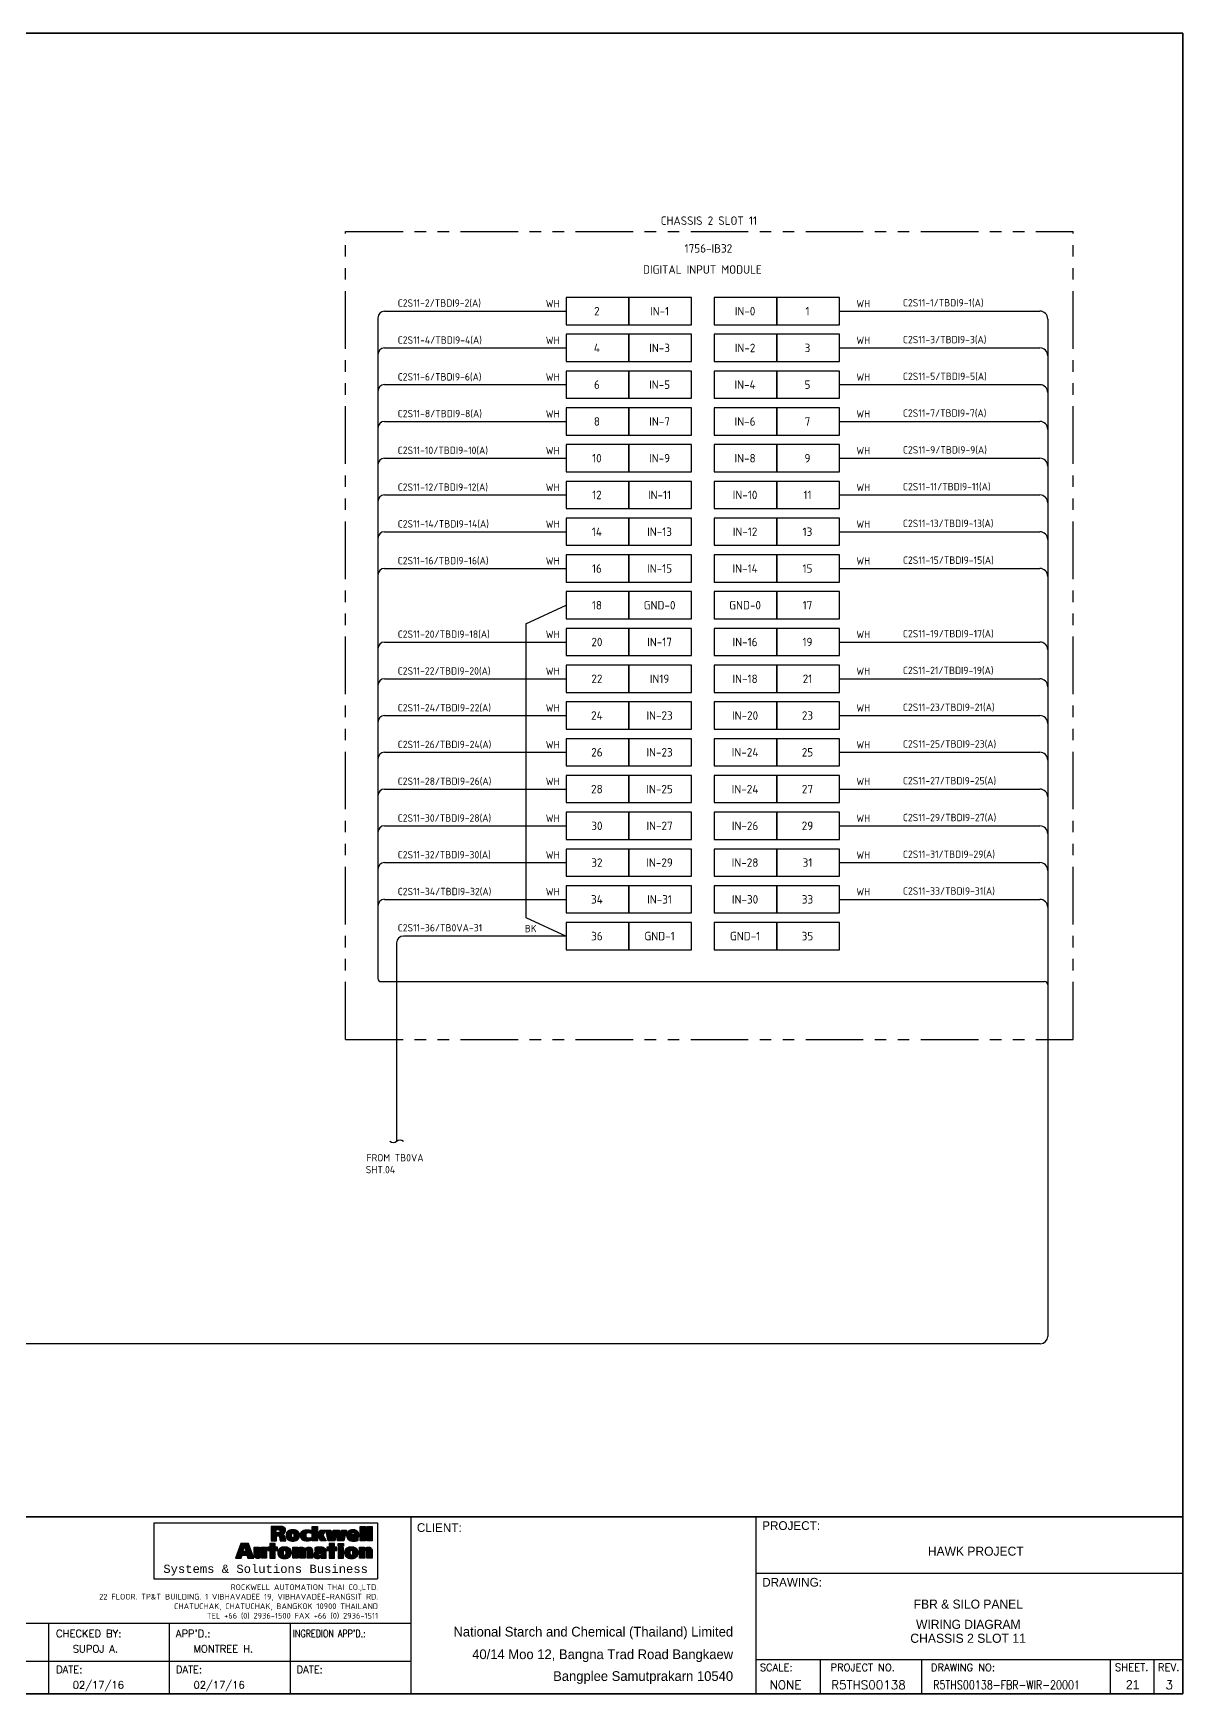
# Model space of a CAD drawing. Header units: inches. Extents: x 579627 to 667544, y 458630 to 507164.
# Drawn here: x 661236 to 663110, y 493540 to 496244 of the extents above; entities that cross this region are included whole.
import ezdxf
from ezdxf.enums import TextEntityAlignment as Align

# ---------------------------------------------------------------- set-up
doc = ezdxf.new("R2010")
doc.units = ezdxf.units.IN
doc.header["$MEASUREMENT"] = 0
doc.linetypes.add('PHANTOM2', pattern=[1.25, 0.625, -0.125, 0.125, -0.125, 0.125, -0.125])
for name, color, linetype in [('ASHADE', 7, 'Continuous'), ('GT_1', 9, 'Continuous'), ('HELPPOINT', 7, 'Continuous'), ('IE-CABLE', 1, 'Continuous'), ('IE-EQUIP', 253, 'Continuous'), ('IE-WIRE', 7, 'Continuous'), ('MEMBER', 7, 'Continuous'), ('RA_LOGO', 2, 'Continuous'), ('TITLE_BOX', 7, 'Continuous')]:
    doc.layers.add(name, color=color, linetype=linetype)
doc.styles.add('BOLD', font='monos.ttf')
doc.styles.add('HTX11', font='O8111901')
doc.styles.add('ISO3098B', font='ISO3098B.shx')
doc.styles.add('ROMANS', font='romans.shx', dxfattribs={"width": 0.85, "height": 25})
doc.styles.add('T1', font='browa.ttf', dxfattribs={"height": 1000})

# ---------------------------------------------------------------- blocks, each defined once
blk = doc.blocks.new('RA_LOGO1')
at = {"layer": 'RA_LOGO', "linetype": 'Continuous'}
h = blk.add_hatch(color=1, dxfattribs=at)
h.paths.add_polyline_path([(0.987, 0.539), (1.017, 0.539), (1.033, 0.538), (1.046, 0.533), (1.055, 0.521), (1.061, 0.505), (1.065, 0.484), (1.068, 0.461), (1.071, 0.439), (1.074, 0.42), (1.213, 0.42), (1.207, 0.439), (1.203, 0.46), (1.199, 0.482), (1.195, 0.504), (1.189, 0.526), (1.18, 0.545), (1.166, 0.562), (1.147, 0.575), (1.12, 0.583), (1.142, 0.59), (1.16, 0.598), (1.175, 0.609), (1.188, 0.621), (1.197, 0.637), (1.203, 0.655), (1.205, 0.677), (1.204, 0.694), (1.2, 0.709), (1.194, 0.723), (1.185, 0.734), (1.175, 0.744), (1.162, 0.752), (1.147, 0.759), (1.131, 0.763), (1.112, 0.767), (1.092, 0.769), (1.07, 0.77), (0.853, 0.77), (0.853, 0.42), (0.987, 0.42)])
h.paths.add_polyline_path([(0.981, 0.617), (0.981, 0.692), (1.018, 0.692), (1.044, 0.689), (1.063, 0.679), (1.071, 0.656), (1.066, 0.635), (1.054, 0.623), (1.036, 0.618), (1.016, 0.617)], flags=16)
h = blk.add_hatch(color=1, dxfattribs=at)
h.paths.add_polyline_path([(1.3, 0.676), (1.285, 0.67), (1.271, 0.663), (1.258, 0.654), (1.247, 0.644), (1.238, 0.633), (1.23, 0.62), (1.225, 0.606), (1.22, 0.591), (1.218, 0.574), (1.217, 0.556), (1.218, 0.538), (1.22, 0.522), (1.224, 0.506), (1.229, 0.492), (1.235, 0.479), (1.243, 0.467), (1.253, 0.456), (1.264, 0.447), (1.276, 0.438), (1.29, 0.431), (1.305, 0.425), (1.321, 0.421), (1.339, 0.417), (1.358, 0.415), (1.378, 0.415), (1.399, 0.415), (1.418, 0.417), (1.435, 0.421), (1.452, 0.425), (1.467, 0.431), (1.481, 0.438), (1.493, 0.447), (1.504, 0.456), (1.514, 0.467), (1.522, 0.479), (1.528, 0.492), (1.534, 0.506), (1.537, 0.522), (1.54, 0.538), (1.54, 0.556), (1.539, 0.574), (1.537, 0.591), (1.533, 0.606), (1.527, 0.62), (1.519, 0.633), (1.51, 0.644), (1.499, 0.654), (1.486, 0.663), (1.472, 0.67), (1.456, 0.676), (1.439, 0.681), (1.42, 0.684), (1.4, 0.686), (1.378, 0.687), (1.357, 0.686), (1.336, 0.684), (1.317, 0.681)])
h.paths.add_polyline_path([(1.36, 0.605), (1.378, 0.612), (1.396, 0.605), (1.404, 0.584), (1.406, 0.556), (1.405, 0.529), (1.401, 0.508), (1.393, 0.494), (1.378, 0.49), (1.364, 0.494), (1.356, 0.508), (1.352, 0.529), (1.351, 0.556), (1.353, 0.584)], flags=16)
for color, points in [(1, [(1.697, 0.575), (1.705, 0.591), (1.718, 0.603), (1.735, 0.61), (1.756, 0.612), (1.778, 0.61), (1.796, 0.606), (1.813, 0.599), (1.813, 0.676), (1.793, 0.681), (1.771, 0.684), (1.748, 0.686), (1.721, 0.687), (1.699, 0.686), (1.679, 0.684), (1.66, 0.681), (1.643, 0.676), (1.627, 0.67), (1.613, 0.663), (1.601, 0.654), (1.59, 0.644), (1.581, 0.633), (1.573, 0.62), (1.567, 0.606), (1.563, 0.591), (1.561, 0.574), (1.56, 0.556), (1.56, 0.538), (1.563, 0.522), (1.566, 0.506), (1.572, 0.492), (1.578, 0.479), (1.586, 0.467), (1.596, 0.456), (1.607, 0.447), (1.619, 0.438), (1.632, 0.431), (1.648, 0.425), (1.664, 0.421), (1.682, 0.417), (1.701, 0.415), (1.721, 0.415), (1.748, 0.415), (1.772, 0.418), (1.794, 0.422), (1.815, 0.428), (1.815, 0.505), (1.797, 0.496), (1.778, 0.491), (1.756, 0.49), (1.735, 0.492), (1.718, 0.5), (1.705, 0.514), (1.697, 0.531), (1.694, 0.554)]), (1, [(2.233, 0.42), (2.391, 0.42), (2.423, 0.598), (2.424, 0.598), (2.455, 0.42), (2.612, 0.42), (2.671, 0.681), (2.556, 0.681), (2.533, 0.511), (2.532, 0.511), (2.503, 0.681), (2.351, 0.681), (2.324, 0.511), (2.323, 0.511), (2.298, 0.681), (2.174, 0.681)]), (1, [(3.007, 0.42), (3.13, 0.42), (3.13, 0.769), (3.007, 0.769)]), (1, [(3.292, 0.769), (3.169, 0.769), (3.169, 0.42), (3.292, 0.42)]), (252, [(0.745, 0.265), (0.617, 0.265), (0.617, 0.112), (0.617, 0.096), (0.611, 0.082), (0.594, 0.076), (0.579, 0.082), (0.573, 0.096), (0.572, 0.112), (0.572, 0.265), (0.444, 0.265), (0.444, 0.081), (0.445, 0.062), (0.449, 0.046), (0.455, 0.031), (0.465, 0.018), (0.478, 0.008), (0.494, 0.001), (0.513, -0.004), (0.537, -0.006), (0.558, -0.004), (0.579, 0.001), (0.597, 0.011), (0.612, 0.026), (0.625, 0.047), (0.625, 0), (0.745, 0)]), (252, [(0.956, 0.191), (1.011, 0.191), (1.011, 0.265), (0.956, 0.265), (0.956, 0.355), (0.828, 0.355), (0.828, 0.265), (0.774, 0.265), (0.774, 0.191), (0.828, 0.191), (0.828, 0), (0.956, 0)]), (252, [(1.505, 0.153), (1.505, 0.169), (1.511, 0.183), (1.528, 0.189), (1.543, 0.183), (1.549, 0.169), (1.55, 0.153), (1.55, 0), (1.678, 0), (1.678, 0.153), (1.679, 0.169), (1.685, 0.183), (1.701, 0.189), (1.717, 0.183), (1.723, 0.169), (1.724, 0.153), (1.724, 0), (1.852, 0), (1.852, 0.159), (1.851, 0.173), (1.851, 0.187), (1.85, 0.202), (1.847, 0.215), (1.843, 0.228), (1.836, 0.24), (1.827, 0.25), (1.816, 0.259), (1.8, 0.265), (1.781, 0.269), (1.758, 0.271), (1.738, 0.269), (1.717, 0.264), (1.698, 0.255), (1.682, 0.242), (1.672, 0.225), (1.663, 0.242), (1.649, 0.255), (1.631, 0.264), (1.61, 0.269), (1.589, 0.271), (1.57, 0.27), (1.551, 0.266), (1.535, 0.259), (1.52, 0.249), (1.508, 0.236), (1.497, 0.217), (1.497, 0.265), (1.377, 0.265), (1.377, 0), (1.505, 0)]), (252, [(2.257, 0), (2.386, 0), (2.386, 0.191), (2.441, 0.191), (2.441, 0.265), (2.386, 0.265), (2.386, 0.355), (2.257, 0.355), (2.257, 0.265), (2.203, 0.265), (2.203, 0.191), (2.257, 0.191)]), (252, [(3.117, 0.153), (3.117, 0.169), (3.123, 0.183), (3.14, 0.189), (3.155, 0.183), (3.161, 0.169), (3.162, 0.153), (3.162, 0), (3.29, 0), (3.29, 0.184), (3.289, 0.203), (3.285, 0.219), (3.279, 0.234), (3.269, 0.247), (3.256, 0.257), (3.24, 0.265), (3.221, 0.269), (3.197, 0.271), (3.176, 0.269), (3.155, 0.263), (3.137, 0.253), (3.122, 0.239), (3.109, 0.217), (3.109, 0.265), (2.989, 0.265), (2.989, 0), (3.117, 0)])]:
    blk.add_hatch(color=color, dxfattribs=at).paths.add_polyline_path(points)
h = blk.add_hatch(color=1, dxfattribs=at)
h.paths.add_polyline_path([(1.973, 0.769), (1.847, 0.769), (1.847, 0.42), (1.973, 0.42), (1.973, 0.566)])
h.paths.add_polyline_path([(1.974, 0.566), (2.045, 0.42), (2.187, 0.42), (2.101, 0.566), (2.173, 0.681), (2.036, 0.681)])
h = blk.add_hatch(color=1, dxfattribs=at)
h.paths.add_polyline_path([(2.817, 0.415), (2.838, 0.415), (2.859, 0.415), (2.88, 0.416), (2.901, 0.418), (2.92, 0.421), (2.938, 0.425), (2.956, 0.43), (2.956, 0.497), (2.939, 0.49), (2.918, 0.485), (2.895, 0.482), (2.87, 0.481), (2.849, 0.482), (2.83, 0.485), (2.815, 0.493), (2.804, 0.504), (2.8, 0.521), (2.975, 0.521), (2.975, 0.536), (2.974, 0.555), (2.972, 0.572), (2.969, 0.589), (2.965, 0.605), (2.96, 0.619), (2.953, 0.632), (2.944, 0.645), (2.934, 0.655), (2.922, 0.665), (2.909, 0.673), (2.894, 0.679), (2.877, 0.683), (2.858, 0.686), (2.838, 0.687), (2.816, 0.686), (2.795, 0.684), (2.777, 0.681), (2.759, 0.676), (2.744, 0.67), (2.73, 0.663), (2.717, 0.654), (2.706, 0.644), (2.697, 0.633), (2.69, 0.62), (2.684, 0.606), (2.679, 0.591), (2.677, 0.574), (2.676, 0.556), (2.677, 0.538), (2.679, 0.522), (2.683, 0.507), (2.688, 0.492), (2.694, 0.479), (2.702, 0.467), (2.712, 0.456), (2.723, 0.447), (2.735, 0.438), (2.749, 0.431), (2.764, 0.425), (2.78, 0.421), (2.798, 0.417)])
h.paths.add_polyline_path([(2.799, 0.576), (2.801, 0.598), (2.811, 0.618), (2.834, 0.627), (2.855, 0.618), (2.864, 0.598), (2.865, 0.576)], flags=16)
h = blk.add_hatch(color=252, dxfattribs=at)
h.paths.add_polyline_path([(0.272, 0.077), (0.296, 0), (0.439, 0), (0.312, 0.355), (0.124, 0.355), (0, 0), (0.136, 0), (0.158, 0.077)])
h.paths.add_polyline_path([(0.255, 0.162), (0.177, 0.162), (0.216, 0.28)], flags=16)
h = blk.add_hatch(color=252, dxfattribs=at)
h.paths.add_polyline_path([(1.14, -0.003), (1.159, -0.005), (1.18, -0.006), (1.201, -0.005), (1.22, -0.003), (1.238, 0), (1.255, 0.005), (1.27, 0.011), (1.284, 0.018), (1.297, 0.027), (1.308, 0.036), (1.317, 0.047), (1.326, 0.06), (1.333, 0.073), (1.338, 0.087), (1.342, 0.103), (1.344, 0.12), (1.345, 0.137), (1.344, 0.156), (1.341, 0.173), (1.337, 0.188), (1.331, 0.203), (1.323, 0.216), (1.313, 0.227), (1.302, 0.238), (1.29, 0.246), (1.275, 0.254), (1.259, 0.26), (1.242, 0.265), (1.223, 0.268), (1.202, 0.27), (1.18, 0.271), (1.158, 0.27), (1.137, 0.268), (1.118, 0.265), (1.101, 0.26), (1.085, 0.254), (1.071, 0.246), (1.058, 0.238), (1.047, 0.227), (1.038, 0.216), (1.03, 0.203), (1.024, 0.188), (1.02, 0.173), (1.017, 0.156), (1.016, 0.137), (1.017, 0.12), (1.019, 0.103), (1.023, 0.087), (1.028, 0.073), (1.035, 0.06), (1.043, 0.047), (1.053, 0.036), (1.064, 0.027), (1.076, 0.018), (1.09, 0.011), (1.105, 0.005), (1.122, 0)])
h.paths.add_polyline_path([(1.165, 0.075), (1.157, 0.089), (1.153, 0.111), (1.152, 0.137), (1.154, 0.166), (1.162, 0.187), (1.18, 0.195), (1.198, 0.187), (1.207, 0.166), (1.208, 0.137), (1.207, 0.111), (1.204, 0.089), (1.195, 0.075), (1.18, 0.07)], flags=16)
h = blk.add_hatch(color=252, dxfattribs=at)
h.paths.add_polyline_path([(1.883, 0.052), (1.889, 0.036), (1.899, 0.023), (1.911, 0.012), (1.926, 0.004), (1.942, -0.001), (1.96, -0.005), (1.978, -0.006), (1.999, -0.004), (2.019, 0.001), (2.037, 0.01), (2.052, 0.022), (2.065, 0.04), (2.065, 0), (2.184, 0), (2.184, 0.161), (2.183, 0.18), (2.179, 0.197), (2.173, 0.212), (2.165, 0.225), (2.155, 0.236), (2.144, 0.245), (2.131, 0.252), (2.117, 0.258), (2.102, 0.263), (2.086, 0.266), (2.07, 0.268), (2.054, 0.27), (2.038, 0.271), (2.022, 0.271), (1.995, 0.27), (1.973, 0.269), (1.953, 0.266), (1.933, 0.261), (1.911, 0.256), (1.911, 0.181), (1.932, 0.19), (1.954, 0.197), (1.977, 0.202), (2, 0.204), (2.019, 0.203), (2.037, 0.2), (2.053, 0.194), (2.063, 0.183), (2.067, 0.165), (2.053, 0.167), (2.036, 0.168), (2.018, 0.169), (2, 0.168), (1.983, 0.167), (1.965, 0.164), (1.948, 0.16), (1.933, 0.154), (1.918, 0.147), (1.906, 0.137), (1.896, 0.125), (1.888, 0.11), (1.883, 0.092), (1.881, 0.072)])
h.paths.add_polyline_path([(1.998, 0.086), (2.007, 0.106), (2.028, 0.115), (2.055, 0.116), (2.067, 0.116), (2.067, 0.108), (2.063, 0.086), (2.05, 0.068), (2.028, 0.061), (2.011, 0.064), (2.001, 0.072)], flags=16)
h = blk.add_hatch(color=252, dxfattribs=at)
h.paths.add_polyline_path([(2.471, 0), (2.599, 0), (2.599, 0.264), (2.471, 0.264)])
h.paths.add_polyline_path([(2.599, 0.296), (2.599, 0.355), (2.471, 0.355), (2.471, 0.296)])
h = blk.add_hatch(color=252, dxfattribs=at)
h.paths.add_polyline_path([(2.751, -0.003), (2.77, -0.005), (2.791, -0.006), (2.811, -0.005), (2.831, -0.003), (2.849, 0), (2.865, 0.005), (2.881, 0.011), (2.895, 0.018), (2.907, 0.027), (2.918, 0.036), (2.928, 0.047), (2.936, 0.06), (2.943, 0.073), (2.948, 0.087), (2.952, 0.103), (2.955, 0.12), (2.955, 0.137), (2.954, 0.156), (2.952, 0.173), (2.947, 0.188), (2.941, 0.203), (2.934, 0.216), (2.924, 0.227), (2.913, 0.238), (2.9, 0.246), (2.886, 0.254), (2.87, 0.26), (2.852, 0.265), (2.833, 0.268), (2.813, 0.27), (2.791, 0.271), (2.769, 0.27), (2.748, 0.268), (2.729, 0.265), (2.711, 0.26), (2.695, 0.254), (2.681, 0.246), (2.669, 0.238), (2.658, 0.227), (2.648, 0.216), (2.64, 0.203), (2.634, 0.188), (2.63, 0.173), (2.628, 0.156), (2.627, 0.137), (2.627, 0.12), (2.63, 0.103), (2.633, 0.087), (2.639, 0.073), (2.645, 0.06), (2.654, 0.047), (2.663, 0.036), (2.674, 0.027), (2.687, 0.018), (2.701, 0.011), (2.716, 0.005), (2.733, 0)])
h.paths.add_polyline_path([(2.776, 0.075), (2.768, 0.089), (2.764, 0.111), (2.763, 0.137), (2.765, 0.166), (2.773, 0.187), (2.791, 0.195), (2.809, 0.187), (2.817, 0.166), (2.819, 0.137), (2.818, 0.111), (2.814, 0.089), (2.806, 0.075), (2.791, 0.07)], flags=16)
at = {"layer": 'RA_LOGO', "color": 1, "linetype": 'Continuous'}
for points in [[(1.147, 0.759), (1.131, 0.763), (1.112, 0.767), (1.092, 0.769), (1.07, 0.77), (0.853, 0.77), (0.853, 0.42), (0.987, 0.42), (0.987, 0.539), (1.017, 0.539), (1.033, 0.538), (1.046, 0.533), (1.055, 0.521), (1.061, 0.505), (1.065, 0.484), (1.068, 0.461), (1.071, 0.439), (1.074, 0.42), (1.213, 0.42), (1.207, 0.439), (1.203, 0.46), (1.199, 0.482), (1.195, 0.504), (1.189, 0.526), (1.18, 0.545), (1.166, 0.562), (1.147, 0.575), (1.121, 0.583), (1.121, 0.584), (1.142, 0.59), (1.16, 0.598), (1.175, 0.609), (1.188, 0.621), (1.197, 0.637), (1.203, 0.655), (1.205, 0.677), (1.204, 0.694), (1.2, 0.709), (1.194, 0.723), (1.185, 0.734), (1.175, 0.744), (1.162, 0.752)], [(1.016, 0.617), (0.981, 0.617), (0.981, 0.692), (1.018, 0.692), (1.044, 0.689), (1.063, 0.679), (1.071, 0.656), (1.066, 0.635), (1.054, 0.623), (1.036, 0.618)], [(1.456, 0.676), (1.439, 0.681), (1.42, 0.684), (1.4, 0.686), (1.378, 0.687), (1.357, 0.686), (1.336, 0.684), (1.317, 0.681), (1.3, 0.676), (1.285, 0.67), (1.271, 0.663), (1.258, 0.654), (1.247, 0.644), (1.238, 0.633), (1.23, 0.62), (1.225, 0.606), (1.22, 0.591), (1.218, 0.574), (1.217, 0.556), (1.217, 0.556), (1.218, 0.538), (1.22, 0.522), (1.224, 0.506), (1.229, 0.492), (1.235, 0.479), (1.243, 0.467), (1.253, 0.456), (1.264, 0.447), (1.276, 0.438), (1.29, 0.431), (1.305, 0.425), (1.321, 0.421), (1.339, 0.417), (1.358, 0.415), (1.378, 0.415), (1.399, 0.415), (1.418, 0.417), (1.435, 0.421), (1.452, 0.425), (1.467, 0.431), (1.481, 0.438), (1.493, 0.447), (1.504, 0.456), (1.514, 0.467), (1.522, 0.479), (1.528, 0.492), (1.534, 0.506), (1.537, 0.522), (1.54, 0.538), (1.54, 0.556), (1.539, 0.574), (1.537, 0.591), (1.533, 0.606), (1.527, 0.62), (1.519, 0.633), (1.51, 0.644), (1.499, 0.654), (1.486, 0.663), (1.472, 0.67)], [(1.351, 0.556), (1.353, 0.584), (1.36, 0.605), (1.378, 0.612), (1.396, 0.605), (1.404, 0.584), (1.406, 0.556), (1.405, 0.529), (1.401, 0.508), (1.393, 0.494), (1.378, 0.49), (1.364, 0.494), (1.356, 0.508), (1.352, 0.529)], [(1.679, 0.684), (1.699, 0.686), (1.721, 0.687), (1.748, 0.686), (1.771, 0.684), (1.793, 0.681), (1.813, 0.676), (1.813, 0.599), (1.796, 0.606), (1.778, 0.61), (1.756, 0.612), (1.735, 0.61), (1.718, 0.603), (1.705, 0.591), (1.697, 0.575), (1.694, 0.554), (1.697, 0.531), (1.705, 0.514), (1.718, 0.5), (1.735, 0.492), (1.756, 0.49), (1.778, 0.491), (1.797, 0.496), (1.815, 0.505), (1.815, 0.428), (1.794, 0.422), (1.772, 0.418), (1.748, 0.415), (1.721, 0.415), (1.701, 0.415), (1.682, 0.417), (1.664, 0.421), (1.648, 0.425), (1.632, 0.431), (1.619, 0.438), (1.607, 0.447), (1.596, 0.456), (1.586, 0.467), (1.578, 0.479), (1.572, 0.492), (1.566, 0.506), (1.563, 0.522), (1.56, 0.538), (1.56, 0.556), (1.561, 0.574), (1.563, 0.591), (1.567, 0.606), (1.573, 0.62), (1.581, 0.633), (1.59, 0.644), (1.601, 0.654), (1.613, 0.663), (1.627, 0.67), (1.643, 0.676), (1.66, 0.681)], [(1.973, 0.42), (1.847, 0.42), (1.847, 0.769), (1.973, 0.769), (1.973, 0.566), (1.974, 0.566), (1.973, 0.566)], [(2.045, 0.42), (1.974, 0.566), (2.036, 0.681), (2.173, 0.681), (2.101, 0.566), (2.187, 0.42)], [(2.455, 0.42), (2.424, 0.598), (2.423, 0.598), (2.391, 0.42), (2.233, 0.42), (2.174, 0.681), (2.298, 0.681), (2.323, 0.511), (2.324, 0.511), (2.351, 0.681), (2.503, 0.681), (2.532, 0.511), (2.533, 0.511), (2.556, 0.681), (2.671, 0.681), (2.612, 0.42)], [(2.817, 0.415), (2.838, 0.415), (2.859, 0.415), (2.88, 0.416), (2.901, 0.418), (2.92, 0.421), (2.938, 0.425), (2.956, 0.43), (2.956, 0.497), (2.939, 0.49), (2.918, 0.485), (2.895, 0.482), (2.87, 0.481), (2.849, 0.482), (2.83, 0.485), (2.815, 0.493), (2.804, 0.504), (2.8, 0.521), (2.975, 0.521), (2.975, 0.536), (2.974, 0.555), (2.972, 0.572), (2.969, 0.589), (2.965, 0.605), (2.96, 0.619), (2.953, 0.632), (2.944, 0.645), (2.934, 0.655), (2.922, 0.665), (2.909, 0.673), (2.894, 0.679), (2.877, 0.683), (2.858, 0.686), (2.838, 0.687), (2.816, 0.686), (2.795, 0.684), (2.777, 0.681), (2.759, 0.676), (2.744, 0.67), (2.73, 0.663), (2.717, 0.654), (2.706, 0.644), (2.697, 0.633), (2.69, 0.62), (2.684, 0.606), (2.679, 0.591), (2.677, 0.574), (2.676, 0.556), (2.676, 0.556), (2.677, 0.538), (2.679, 0.522), (2.683, 0.507), (2.688, 0.492), (2.694, 0.479), (2.702, 0.467), (2.712, 0.456), (2.723, 0.447), (2.735, 0.438), (2.749, 0.431), (2.764, 0.425), (2.78, 0.421), (2.798, 0.417)], [(2.865, 0.576), (2.799, 0.576), (2.801, 0.598), (2.811, 0.618), (2.834, 0.627), (2.855, 0.618), (2.864, 0.598)], [(3.007, 0.42), (3.007, 0.769), (3.13, 0.769), (3.13, 0.42)], [(3.169, 0.42), (3.169, 0.769), (3.292, 0.769), (3.292, 0.42)]]:
    blk.add_lwpolyline(points, close=True, dxfattribs=at)
at = {"layer": 'RA_LOGO', "color": 252, "linetype": 'Continuous'}
for points in [[(0.296, 0), (0.439, 0), (0.312, 0.355), (0.124, 0.355), (0, 0), (0.136, 0), (0.158, 0.077), (0.272, 0.077)], [(0.216, 0.279), (0.217, 0.279), (0.255, 0.162), (0.177, 0.162)], [(0.455, 0.031), (0.449, 0.046), (0.445, 0.062), (0.444, 0.081), (0.444, 0.265), (0.572, 0.265), (0.572, 0.112), (0.573, 0.096), (0.579, 0.082), (0.594, 0.076), (0.611, 0.082), (0.617, 0.096), (0.617, 0.112), (0.617, 0.265), (0.745, 0.265), (0.745, 0), (0.625, 0), (0.625, 0.045), (0.624, 0.045), (0.612, 0.026), (0.597, 0.011), (0.579, 0.001), (0.558, -0.004), (0.537, -0.006), (0.513, -0.004), (0.494, 0.001), (0.478, 0.008), (0.465, 0.018)], [(0.956, 0.191), (1.011, 0.191), (1.011, 0.265), (0.956, 0.265), (0.956, 0.355), (0.828, 0.355), (0.828, 0.265), (0.774, 0.265), (0.774, 0.191), (0.828, 0.191), (0.828, 0), (0.956, 0)], [(1.158, 0.27), (1.137, 0.268), (1.118, 0.265), (1.101, 0.26), (1.085, 0.254), (1.071, 0.246), (1.058, 0.238), (1.047, 0.227), (1.038, 0.216), (1.03, 0.203), (1.024, 0.188), (1.02, 0.173), (1.017, 0.156), (1.016, 0.137), (1.016, 0.137), (1.017, 0.12), (1.019, 0.103), (1.023, 0.087), (1.028, 0.073), (1.035, 0.06), (1.043, 0.047), (1.053, 0.036), (1.064, 0.027), (1.076, 0.018), (1.09, 0.011), (1.105, 0.005), (1.122, 0), (1.14, -0.003), (1.159, -0.005), (1.18, -0.006), (1.201, -0.005), (1.22, -0.003), (1.238, 0), (1.255, 0.005), (1.27, 0.011), (1.284, 0.018), (1.297, 0.027), (1.308, 0.036), (1.317, 0.047), (1.326, 0.06), (1.333, 0.073), (1.338, 0.087), (1.342, 0.103), (1.344, 0.12), (1.345, 0.137), (1.345, 0.137), (1.344, 0.156), (1.341, 0.173), (1.337, 0.188), (1.331, 0.203), (1.323, 0.216), (1.313, 0.227), (1.302, 0.238), (1.29, 0.246), (1.275, 0.254), (1.259, 0.26), (1.242, 0.265), (1.223, 0.268), (1.202, 0.27), (1.18, 0.271), (1.18, 0.271)], [(1.152, 0.137), (1.154, 0.166), (1.162, 0.187), (1.18, 0.195), (1.198, 0.187), (1.207, 0.166), (1.208, 0.137), (1.207, 0.111), (1.204, 0.089), (1.195, 0.075), (1.18, 0.07), (1.165, 0.075), (1.157, 0.089), (1.153, 0.111)], [(1.549, 0.169), (1.543, 0.183), (1.528, 0.189), (1.511, 0.183), (1.505, 0.169), (1.505, 0.153), (1.505, 0), (1.377, 0), (1.377, 0.265), (1.497, 0.265), (1.497, 0.219), (1.499, 0.219), (1.508, 0.236), (1.52, 0.249), (1.535, 0.259), (1.551, 0.266), (1.57, 0.27), (1.589, 0.271), (1.61, 0.269), (1.631, 0.264), (1.649, 0.255), (1.663, 0.242), (1.672, 0.226), (1.673, 0.226), (1.682, 0.242), (1.698, 0.255), (1.717, 0.264), (1.738, 0.269), (1.758, 0.271), (1.781, 0.269), (1.8, 0.265), (1.816, 0.259), (1.827, 0.25), (1.836, 0.24), (1.843, 0.228), (1.847, 0.215), (1.85, 0.202), (1.851, 0.187), (1.851, 0.173), (1.852, 0.159), (1.852, 0), (1.724, 0), (1.724, 0.153), (1.723, 0.169), (1.717, 0.183), (1.701, 0.189), (1.685, 0.183), (1.679, 0.169), (1.678, 0.153), (1.678, 0), (1.55, 0), (1.55, 0.153)], [(1.973, 0.269), (1.953, 0.266), (1.933, 0.261), (1.911, 0.256), (1.911, 0.181), (1.932, 0.19), (1.954, 0.197), (1.977, 0.202), (2, 0.204), (2.019, 0.203), (2.037, 0.2), (2.053, 0.194), (2.063, 0.183), (2.067, 0.165), (2.053, 0.167), (2.036, 0.168), (2.018, 0.169), (2, 0.168), (1.983, 0.167), (1.965, 0.164), (1.948, 0.16), (1.933, 0.154), (1.918, 0.147), (1.906, 0.137), (1.896, 0.125), (1.888, 0.11), (1.883, 0.092), (1.881, 0.072), (1.881, 0.072), (1.883, 0.052), (1.889, 0.036), (1.899, 0.023), (1.911, 0.012), (1.926, 0.004), (1.942, -0.001), (1.96, -0.005), (1.978, -0.006), (1.999, -0.004), (2.019, 0.001), (2.037, 0.01), (2.052, 0.022), (2.064, 0.038), (2.065, 0.038), (2.065, 0), (2.184, 0), (2.184, 0.161), (2.183, 0.18), (2.179, 0.197), (2.173, 0.212), (2.165, 0.225), (2.155, 0.236), (2.144, 0.245), (2.131, 0.252), (2.117, 0.258), (2.102, 0.263), (2.086, 0.266), (2.07, 0.268), (2.054, 0.27), (2.038, 0.271), (2.022, 0.271), (1.995, 0.27)], [(2.067, 0.108), (2.063, 0.086), (2.05, 0.068), (2.028, 0.061), (2.011, 0.064), (2.001, 0.072), (1.998, 0.086), (2.007, 0.106), (2.028, 0.115), (2.055, 0.116), (2.067, 0.116)], [(2.386, 0), (2.386, 0.191), (2.441, 0.191), (2.441, 0.265), (2.386, 0.265), (2.386, 0.355), (2.257, 0.355), (2.257, 0.265), (2.203, 0.265), (2.203, 0.191), (2.257, 0.191), (2.257, 0)], [(2.471, 0.296), (2.471, 0.355), (2.599, 0.355), (2.599, 0.296)], [(2.599, 0), (2.599, 0.264), (2.471, 0.264), (2.471, 0)], [(2.87, 0.26), (2.852, 0.265), (2.833, 0.268), (2.813, 0.27), (2.791, 0.271), (2.769, 0.27), (2.748, 0.268), (2.729, 0.265), (2.711, 0.26), (2.695, 0.254), (2.681, 0.246), (2.669, 0.238), (2.658, 0.227), (2.648, 0.216), (2.64, 0.203), (2.634, 0.188), (2.63, 0.173), (2.628, 0.156), (2.627, 0.137), (2.627, 0.137), (2.627, 0.12), (2.63, 0.103), (2.633, 0.087), (2.639, 0.073), (2.645, 0.06), (2.654, 0.047), (2.663, 0.036), (2.674, 0.027), (2.687, 0.018), (2.701, 0.011), (2.716, 0.005), (2.733, 0), (2.751, -0.003), (2.77, -0.005), (2.791, -0.006), (2.811, -0.005), (2.831, -0.003), (2.849, 0), (2.865, 0.005), (2.881, 0.011), (2.895, 0.018), (2.907, 0.027), (2.918, 0.036), (2.928, 0.047), (2.936, 0.06), (2.943, 0.073), (2.948, 0.087), (2.952, 0.103), (2.955, 0.12), (2.955, 0.137), (2.955, 0.137), (2.954, 0.156), (2.952, 0.173), (2.947, 0.188), (2.941, 0.203), (2.934, 0.216), (2.924, 0.227), (2.913, 0.238), (2.9, 0.246), (2.886, 0.254)], [(2.763, 0.137), (2.765, 0.166), (2.773, 0.187), (2.791, 0.195), (2.809, 0.187), (2.817, 0.166), (2.819, 0.137), (2.818, 0.111), (2.814, 0.089), (2.806, 0.075), (2.791, 0.07), (2.776, 0.075), (2.768, 0.089), (2.764, 0.111)], [(3.117, 0.169), (3.117, 0.153), (3.117, 0), (2.989, 0), (2.989, 0.265), (3.109, 0.265), (3.109, 0.219), (3.11, 0.219), (3.122, 0.239), (3.137, 0.253), (3.155, 0.263), (3.176, 0.269), (3.197, 0.271), (3.221, 0.269), (3.24, 0.265), (3.256, 0.257), (3.269, 0.247), (3.279, 0.234), (3.285, 0.219), (3.289, 0.203), (3.29, 0.184), (3.29, 0), (3.162, 0), (3.162, 0.153), (3.161, 0.169), (3.155, 0.183), (3.14, 0.189), (3.123, 0.183)]]:
    blk.add_lwpolyline(points, close=True, dxfattribs=at)
blk = doc.blocks.new('TPA')
at = {"color": 0}
for p, q in [((565225.5, 502262.6), (565225.5, 502159)), ((565225.5, 502262.6), (565640.1, 502262.6)), ((565640.1, 502262.6), (565640.1, 502159)), ((565225.5, 502159), (565640.1, 502159))]:
    blk.add_line(p, q, dxfattribs=at)
at = {"color": 4}
for p, q in [((566459.5, 502010.1), (566459.5, 501946.4)), ((566647.2, 502010.1), (566647.2, 501946.4))]:
    blk.add_line(p, q, dxfattribs=at)
at = {"color": 4, "ltscale": 0.5}
for p, q in [((566996.2, 502010.1), (566996.2, 501946.4)), ((566996.2, 502010.1), (566996.2, 501946.4)), ((567077.1, 502010.1), (567077.1, 501946.4)), ((567077.1, 502010.1), (567077.1, 501946.4))]:
    blk.add_line(p, q, dxfattribs=at)
at = {"layer": 'GT_1', "color": 4}
for p, q in [((566341, 501946.4), (566341, 502273.8)), ((566341, 501946.4), (566341, 502273.8)), ((566341, 502010.1), (567131, 502010.1))]:
    blk.add_line(p, q, dxfattribs=at)
at = {"layer": 'GT_1', "color": 4, "flags": 128}
for points in [[(565702.1, 501946.4), (565702.1, 502273.8)], [(566341, 501946.4), (566341, 502273.8)], [(565702.1, 502076.3), (564807.7, 502076.3)], [(565031.3, 501946.4), (565031.3, 502076.3)], [(565254.9, 501946.4), (565254.9, 502076.3)], [(565478.5, 501946.4), (565478.5, 502076.3)], [(565702.1, 502006.4), (564807.7, 502006.4)]]:
    blk.add_lwpolyline(points, dxfattribs=at)
at = {"layer": 'HELPPOINT', "color": 4, "lineweight": 35}
for p, q in [((562706.8, 505019.3), (567131, 505019.3)), ((562706.8, 505019.3), (567131, 505019.3)), ((567131, 505019.3), (567131, 501946.4)), ((567131, 505019.3), (567131, 501946.4)), ((567131, 501946.4), (562706.8, 501946.4)), ((567131, 501946.4), (562706.8, 501946.4))]:
    blk.add_line(p, q, dxfattribs=at)
at = {"layer": 'HELPPOINT', "color": 4}
for p, q in [((566341, 502169.7), (567131, 502169.7)), ((566341, 502169.7), (567131, 502169.7)), ((566341, 502010.1), (567131, 502010.1))]:
    blk.add_line(p, q, dxfattribs=at)
at = {"layer": 'MEMBER', "color": 4, "lineweight": 35}
blk.add_line((562706.8, 502273.8), (567131, 502273.8), dxfattribs=at)
blk.add_line((562706.8, 502273.8), (567131, 502273.8), dxfattribs=at)
at = {"layer": 'MEMBER', "color": 4}
for p, q in [((566341, 502169.7), (567131, 502169.7)), ((566341, 502169.7), (567131, 502169.7)), ((566341, 502010.1), (567131, 502010.1)), ((566341, 502010.1), (567131, 502010.1))]:
    blk.add_line(p, q, dxfattribs=at)
at = {"color": 0, "xscale": 76.7727272878401, "yscale": 76.77272728795651, "zscale": 76.772727288}
blk.add_blockref('RA_LOGO1', (565377.2, 502197.1), dxfattribs=at)
at = {"color": 4, "ltscale": 100, "style": 'HTX11'}
for s, p in [('HAWK PROJECT', (566747.6, 502210.2)), ('FBR & SILO PANEL', (566733.8, 502112.3)), ('WIRING DIAGRAM', (566733.8, 502074.9))]:
    blk.add_text(s, height=16.696, dxfattribs=at).set_placement(p, align=Align.MIDDLE_CENTER)
at = {"color": 0, "insert": (565243.3, 502185.3), "char_height": 15.355, "width": 438.272, "attachment_point": 1, "style": 'BOLD'}
blk.add_mtext('{\\W1.04;Systems & Solutions Business}', dxfattribs=at)
at = {"color": 4, "insert": (565640.9, 502148.9), "char_height": 10.5571, "width": 527.854, "attachment_point": 3, "style": 'ISO3098B'}
blk.add_mtext('ROCKWELL AUTOMATION THAI CO.,LTD.\\P22 FLOOR. TP&T BUILDING. 1 VIBHAVADEE 19, VIBHAVADEE-RANGSIT RD. CHATUCHAK, CHATUCHAK, BANGKOK 10900 THAILAND\\PTEL +66 (0) 2936-1500 FAX +66 (0) 2936-1511', dxfattribs=at)
at = {"style": 'HTX11'}
for tag, p in [('A', (566704.3, 502037.1)), ('B', (567038.2, 501963.3))]:
    blk.add_attdef(tag, text='', height=16.8, dxfattribs=at).set_placement(p, align=Align.MIDDLE_CENTER)
at = {"layer": 'GT_1', "color": 4, "style": 'HTX11'}
for s, p in [('CLIENT:', (565712.8, 502245.8)), ('PROJECT:', (566352.2, 502249.5)), ('DRAWING:', (566352.2, 502144.6))]:
    blk.add_text(s, height=16.19, dxfattribs=at).set_placement(p)
at = {"layer": 'MEMBER', "color": 4, "ltscale": 0.8, "style": 'ROMANS'}
for s, height, p in [('CHECKED BY:', 13.495, (565044.7, 502051.1)), ("APP'D.:", 13.49, (565266.5, 502051.1)), ('SUPOJ A.', 13.49, (565075.6, 502022.7)), ('MONTREE H.', 13.49, (565299.2, 502022.7)), ('SCALE:', 13.49, (566347.7, 501988.5)), ('PROJECT NO.', 13.495, (566478.7, 501988.5)), ('DRAWING NO:', 13.495, (566664.7, 501988.5)), ('SHEET.', 13.64, (567005.3, 501988.5)), ('REV.', 13.64, (567084.8, 501988.5)), ('DATE:', 13.49, (565044.7, 501984.5)), ('02/17/16', 13.49, (565075.6, 501956)), ('DATE:', 13.49, (565266.5, 501984.5)), ('02/17/16', 13.49, (565299.2, 501956)), ('DATE:', 13.49, (565490.1, 501984.5)), ('NONE', 16.17, (566365.9, 501954.7)), ('R5THS00138', 16.17, (566480, 501954.7))]:
    blk.add_text(s, height=height, dxfattribs=at).set_placement(p)
at = {"layer": 'MEMBER', "color": 4, "ltscale": 0.8, "style": 'ROMANS', "width": 0.8}
for s, height, p in [("INGREDION APP'D.:", 13.495, (565483.3, 502051.1)), ('R5THS00138-FBR-WIR-20001', 16.175, (566668.8, 501954.7))]:
    blk.add_text(s, height=height, dxfattribs=at).set_placement(p)
at = {"layer": 'MEMBER', "color": 4, "ltscale": 0.8, "style": 'ROMANS'}
blk.add_text('3', height=16.2, dxfattribs=at).set_placement((567105.9, 501954.7), align=Align.CENTER)
at = {"layer": 'TITLE_BOX', "color": 7, "linetype": 'ByBlock', "style": 'T1'}
for s, p in [('National Starch and Chemical (Thailand) Limited', (566298.3, 502052.3)), ('40/14 Moo 12, Bangna Trad Road Bangkaew', (566298.3, 502010.5)), ('Bangplee Samutprakarn 10540', (566298.3, 501970.1))]:
    blk.add_text(s, height=18, dxfattribs=at).set_placement(p, align=Align.RIGHT)

msp = doc.modelspace()

# ---------------------------------------------------------------- linework, layer by layer
at = {"color": 4}
for p, q in [((662889.5, 495778.6), (662889.5, 494122)), ((662877.5, 494110), (660942.6, 494110))]:
    msp.add_line(p, q, dxfattribs=at)
for p, q in [((662039.3, 495282.2), (662104.9, 495312.6)), ((662039.3, 495282.2), (662039.3, 494804)), ((662039.3, 494804), (662104.9, 494773.8))]:
    msp.add_line(p, q)
at = {"color": 0}
msp.add_lwpolyline([(661839.8, 494439.3, 0.351), (661828.7, 494439.3, -0.351), (661817.6, 494439.3, 2.081666)], format="xyb", dxfattribs=at)
at = {"color": 4}
msp.add_arc((662877.5, 494122), 12, 270, 0, dxfattribs=at)
at = {"layer": 'ASHADE', "color": 2, "linetype": 'PHANTOM2', "ltscale": 150}
for p, q in [((661745.3, 494605.3), (661745.3, 495921.4)), ((661745.3, 495921.4), (662931, 495921.4)), ((662931, 494605.3), (662931, 495921.4)), ((661745.3, 494605.3), (662931, 494605.3))]:
    msp.add_line(p, q, dxfattribs=at)
at = {"layer": 'IE-CABLE', "color": 4}
for p, q in [((662550.5, 495791.5), (662876.6, 495791.5)), ((662550.5, 495731.6), (662876.6, 495731.6)), ((662550.5, 495671.8), (662876.6, 495671.8)), ((662550.5, 495611.9), (662876.6, 495611.9)), ((662550.5, 495552), (662876.6, 495552)), ((662550.5, 495492.2), (662876.6, 495492.2)), ((662550.5, 495432.3), (662876.6, 495432.3)), ((662550.5, 495372.4), (662876.6, 495372.4)), ((662550.5, 495252.7), (662876.6, 495252.7)), ((662550.5, 495192.8), (662876.6, 495192.8)), ((662550.5, 495133), (662876.6, 495133)), ((662550.5, 495073.1), (662876.6, 495073.1)), ((662550.5, 495013.2), (662876.6, 495013.2)), ((662550.5, 494953.4), (662876.6, 494953.4)), ((662550.5, 494893.5), (662876.6, 494893.5)), ((662550.5, 494833.6), (662876.6, 494833.6))]:
    msp.add_line(p, q, dxfattribs=at)
for centre in [(662876.6, 495778.6), (662876.6, 495718.7), (662876.6, 495658.8), (662876.6, 495599), (662876.6, 495539.1), (662876.6, 495479.2), (662876.6, 495419.4), (662876.6, 495359.5), (662876.6, 495239.8), (662876.6, 495179.9), (662876.6, 495120), (662876.6, 495060.2), (662876.6, 495000.3), (662876.6, 494940.4), (662876.6, 494880.6), (662876.6, 494820.7)]:
    msp.add_arc(centre, 12.9, 0, 90, dxfattribs=at)
at = {"layer": 'IE-EQUIP', "linetype": 'Continuous'}
for points in [[(662104.9, 495813.6), (662104.9, 495769.4), (662207, 495769.4), (662207, 495813.6)], [(662207, 495813.6), (662207, 495769.4), (662309.1, 495769.4), (662309.1, 495813.6)], [(662346.3, 495813.6), (662346.3, 495769.4), (662448.4, 495769.4), (662448.4, 495813.6)], [(662448.4, 495813.6), (662448.4, 495769.4), (662550.5, 495769.4), (662550.5, 495813.6)], [(662104.9, 495753.8), (662104.9, 495709.5), (662207, 495709.5), (662207, 495753.8)], [(662207, 495753.8), (662207, 495709.5), (662309.1, 495709.5), (662309.1, 495753.8)], [(662346.3, 495753.8), (662346.3, 495709.5), (662448.4, 495709.5), (662448.4, 495753.8)], [(662448.4, 495753.8), (662448.4, 495709.5), (662550.5, 495709.5), (662550.5, 495753.8)], [(662104.9, 495693.9), (662104.9, 495649.6), (662207, 495649.6), (662207, 495693.9)], [(662207, 495693.9), (662207, 495649.6), (662309.1, 495649.6), (662309.1, 495693.9)], [(662346.3, 495693.9), (662346.3, 495649.6), (662448.4, 495649.6), (662448.4, 495693.9)], [(662448.4, 495693.9), (662448.4, 495649.6), (662550.5, 495649.6), (662550.5, 495693.9)], [(662104.9, 495634), (662104.9, 495589.8), (662207, 495589.8), (662207, 495634)], [(662207, 495634), (662207, 495589.8), (662309.1, 495589.8), (662309.1, 495634)], [(662346.3, 495634), (662346.3, 495589.8), (662448.4, 495589.8), (662448.4, 495634)], [(662448.4, 495634), (662448.4, 495589.8), (662550.5, 495589.8), (662550.5, 495634)], [(662104.9, 495574.2), (662104.9, 495529.9), (662207, 495529.9), (662207, 495574.2)], [(662207, 495574.2), (662207, 495529.9), (662309.1, 495529.9), (662309.1, 495574.2)], [(662346.3, 495574.2), (662346.3, 495529.9), (662448.4, 495529.9), (662448.4, 495574.2)], [(662448.4, 495574.2), (662448.4, 495529.9), (662550.5, 495529.9), (662550.5, 495574.2)], [(662104.9, 495514.3), (662104.9, 495470), (662207, 495470), (662207, 495514.3)], [(662207, 495514.3), (662207, 495470), (662309.1, 495470), (662309.1, 495514.3)], [(662346.3, 495514.3), (662346.3, 495470), (662448.4, 495470), (662448.4, 495514.3)], [(662448.4, 495514.3), (662448.4, 495470), (662550.5, 495470), (662550.5, 495514.3)], [(662104.9, 495454.4), (662104.9, 495410.2), (662207, 495410.2), (662207, 495454.4)], [(662207, 495454.4), (662207, 495410.2), (662309.1, 495410.2), (662309.1, 495454.4)], [(662346.3, 495454.4), (662346.3, 495410.2), (662448.4, 495410.2), (662448.4, 495454.4)], [(662448.4, 495454.4), (662448.4, 495410.2), (662550.5, 495410.2), (662550.5, 495454.4)], [(662104.9, 495394.6), (662104.9, 495350.3), (662207, 495350.3), (662207, 495394.6)], [(662207, 495394.6), (662207, 495350.3), (662309.1, 495350.3), (662309.1, 495394.6)], [(662346.3, 495394.6), (662346.3, 495350.3), (662448.4, 495350.3), (662448.4, 495394.6)], [(662448.4, 495394.6), (662448.4, 495350.3), (662550.5, 495350.3), (662550.5, 495394.6)], [(662104.9, 495334.7), (662104.9, 495290.4), (662207, 495290.4), (662207, 495334.7)], [(662207, 495334.7), (662207, 495290.4), (662309.1, 495290.4), (662309.1, 495334.7)], [(662346.3, 495334.7), (662346.3, 495290.4), (662448.4, 495290.4), (662448.4, 495334.7)], [(662448.4, 495334.7), (662448.4, 495290.4), (662550.5, 495290.4), (662550.5, 495334.7)], [(662104.9, 495274.8), (662104.9, 495230.6), (662207, 495230.6), (662207, 495274.8)], [(662207, 495274.8), (662207, 495230.6), (662309.1, 495230.6), (662309.1, 495274.8)], [(662346.3, 495274.8), (662346.3, 495230.6), (662448.4, 495230.6), (662448.4, 495274.8)], [(662448.4, 495274.8), (662448.4, 495230.6), (662550.5, 495230.6), (662550.5, 495274.8)], [(662104.9, 495215), (662104.9, 495170.7), (662207, 495170.7), (662207, 495215)], [(662207, 495215), (662207, 495170.7), (662309.1, 495170.7), (662309.1, 495215)], [(662346.3, 495215), (662346.3, 495170.7), (662448.4, 495170.7), (662448.4, 495215)], [(662448.4, 495215), (662448.4, 495170.7), (662550.5, 495170.7), (662550.5, 495215)], [(662104.9, 495155.1), (662104.9, 495110.8), (662207, 495110.8), (662207, 495155.1)], [(662207, 495155.1), (662207, 495110.8), (662309.1, 495110.8), (662309.1, 495155.1)], [(662346.3, 495155.1), (662346.3, 495110.8), (662448.4, 495110.8), (662448.4, 495155.1)], [(662448.4, 495155.1), (662448.4, 495110.8), (662550.5, 495110.8), (662550.5, 495155.1)], [(662104.9, 495095.2), (662104.9, 495051), (662207, 495051), (662207, 495095.2)], [(662207, 495095.2), (662207, 495051), (662309.1, 495051), (662309.1, 495095.2)], [(662346.3, 495095.2), (662346.3, 495051), (662448.4, 495051), (662448.4, 495095.2)], [(662448.4, 495095.2), (662448.4, 495051), (662550.5, 495051), (662550.5, 495095.2)], [(662104.9, 495035.4), (662104.9, 494991.1), (662207, 494991.1), (662207, 495035.4)], [(662207, 495035.4), (662207, 494991.1), (662309.1, 494991.1), (662309.1, 495035.4)], [(662346.3, 495035.4), (662346.3, 494991.1), (662448.4, 494991.1), (662448.4, 495035.4)], [(662448.4, 495035.4), (662448.4, 494991.1), (662550.5, 494991.1), (662550.5, 495035.4)], [(662104.9, 494975.5), (662104.9, 494931.2), (662207, 494931.2), (662207, 494975.5)], [(662207, 494975.5), (662207, 494931.2), (662309.1, 494931.2), (662309.1, 494975.5)], [(662346.3, 494975.5), (662346.3, 494931.2), (662448.4, 494931.2), (662448.4, 494975.5)], [(662448.4, 494975.5), (662448.4, 494931.2), (662550.5, 494931.2), (662550.5, 494975.5)], [(662104.9, 494915.6), (662104.9, 494871.4), (662207, 494871.4), (662207, 494915.6)], [(662207, 494915.6), (662207, 494871.4), (662309.1, 494871.4), (662309.1, 494915.6)], [(662346.3, 494915.6), (662346.3, 494871.4), (662448.4, 494871.4), (662448.4, 494915.6)], [(662448.4, 494915.6), (662448.4, 494871.4), (662550.5, 494871.4), (662550.5, 494915.6)], [(662104.9, 494855.8), (662104.9, 494811.5), (662207, 494811.5), (662207, 494855.8)], [(662207, 494855.8), (662207, 494811.5), (662309.1, 494811.5), (662309.1, 494855.8)], [(662346.3, 494855.8), (662346.3, 494811.5), (662448.4, 494811.5), (662448.4, 494855.8)], [(662448.4, 494855.8), (662448.4, 494811.5), (662550.5, 494811.5), (662550.5, 494855.8)], [(662104.9, 494795.9), (662104.9, 494751.6), (662207, 494751.6), (662207, 494795.9)], [(662207, 494795.9), (662207, 494751.6), (662309.1, 494751.6), (662309.1, 494795.9)], [(662346.3, 494795.9), (662346.3, 494751.6), (662448.4, 494751.6), (662448.4, 494795.9)], [(662448.4, 494795.9), (662448.4, 494751.6), (662550.5, 494751.6), (662550.5, 494795.9)]]:
    msp.add_lwpolyline(points, close=True, dxfattribs=at)
at = {"layer": 'IE-WIRE', "color": 4}
for p, q in [((661809.1, 495791.5), (662104.9, 495791.5)), ((661798, 495780.4), (661798, 494704.6)), ((661809.1, 495731.6), (662104.9, 495731.6)), ((661809.1, 495671.8), (662104.9, 495671.8)), ((661809.1, 495611.9), (662104.9, 495611.9)), ((661809.1, 495552), (662104.9, 495552)), ((661809.1, 495492.2), (662104.9, 495492.2)), ((661809.1, 495432.3), (662104.9, 495432.3)), ((661809.1, 495372.4), (662104.9, 495372.4)), ((661809.1, 495252.7), (662104.9, 495252.7)), ((661809.1, 495192.8), (662104.9, 495192.8)), ((661809.1, 495133), (662104.9, 495133)), ((661809.1, 495073.1), (662104.9, 495073.1)), ((661809.1, 495013.2), (662104.9, 495013.2)), ((661809.1, 494953.4), (662104.9, 494953.4)), ((661809.1, 494893.5), (662104.9, 494893.5)), ((661809.1, 494833.6), (662104.9, 494833.6)), ((661803, 494699.6), (662884.5, 494699.6))]:
    msp.add_line(p, q, dxfattribs=at)
at = {"layer": 'IE-WIRE', "color": 0}
for p, q in [((662104.9, 494773.8), (661839.7, 494773.8)), ((661828.7, 494762.7), (661828.7, 494439.3))]:
    msp.add_line(p, q, dxfattribs=at)
at = {"layer": 'IE-WIRE', "color": 4}
for centre, radius, start, end in [((661809.1, 495780.4), 11.1, 90, 180), ((661809.1, 495720.6), 11.1, 90, 180), ((661809.1, 495660.7), 11.1, 90, 180), ((661809.1, 495600.8), 11.1, 90, 180), ((661809.1, 495541), 11.1, 90, 180), ((661809.1, 495481.1), 11.1, 90, 180), ((661809.1, 495421.2), 11.1, 90, 180), ((661809.1, 495361.4), 11.1, 90, 180), ((661809.1, 495241.6), 11.1, 90, 180), ((661809.1, 495181.8), 11.1, 90, 180), ((661809.1, 495121.9), 11.1, 90, 180), ((661809.1, 495062), 11.1, 90, 180), ((661809.1, 495002.2), 11.1, 90, 180), ((661809.1, 494942.3), 11.1, 90, 180), ((661809.1, 494882.4), 11.1, 90, 180), ((661809.1, 494822.6), 11.1, 90, 180), ((661803, 494704.6), 5, 180, 270), ((662884.5, 494694.6), 5, 0, 90)]:
    msp.add_arc(centre, radius, start, end, dxfattribs=at)
at = {"layer": 'IE-WIRE', "color": 0}
msp.add_arc((661839.7, 494762.7), 11.1, 90, 180, dxfattribs=at)

# ---------------------------------------------------------------- block references
ref = msp.add_blockref('TPA', (164034.4, 51827.1), dxfattribs=dict(xscale=0.8800000000046566, yscale=0.8800000000046566, zscale=0.8800000000000001))
ref.add_attrib('SHT', '21', dxfattribs={"height": 14.82, "style": 'HTX11'}).set_placement((663028, 493554.8), align=Align.MIDDLE_CENTER)
ref.add_attrib('B', 'CHASSIS 2 SLOT 11', dxfattribs={"height": 14.821, "style": 'HTX11'}).set_placement((662759.8, 493630.3), align=Align.MIDDLE_CENTER)

# ---------------------------------------------------------------- texts
at = {"color": 2, "style": 'ISO3098B'}
for s, p in [('CHASSIS 2 SLOT 11', (662337.4, 495938.9)), ('1756-IB32', (662336.7, 495893.7)), ('DIGITAL INPUT MODULE', (662326.8, 495859.3)), ('2', (662155, 495791.5)), ('IN-1', (662257.1, 495791.5)), ('IN-0', (662396.4, 495791.5)), ('1', (662498.1, 495791.5)), ('4', (662155, 495731.6)), ('IN-3', (662257.1, 495731.6)), ('IN-2', (662396.4, 495731.6)), ('3', (662498.1, 495731.6)), ('6', (662155, 495671.8)), ('IN-5', (662257.1, 495671.8)), ('IN-4', (662396.4, 495671.8)), ('5', (662498.1, 495671.8)), ('8', (662155, 495611.9)), ('IN-7', (662257.1, 495611.9)), ('IN-6', (662396.4, 495611.9)), ('7', (662498.1, 495611.9)), ('10', (662155, 495552)), ('IN-9', (662257.1, 495552)), ('IN-8', (662396.4, 495552)), ('9', (662498.1, 495552)), ('12', (662155, 495492.2)), ('IN-11', (662257.1, 495492.2)), ('IN-10', (662396.4, 495492.2)), ('11', (662498.1, 495492.2)), ('14', (662155, 495432.3)), ('IN-13', (662257.1, 495432.3)), ('IN-12', (662396.4, 495432.3)), ('13', (662498.1, 495432.3)), ('16', (662155, 495372.4)), ('IN-15', (662257.1, 495372.4)), ('IN-14', (662396.4, 495372.4)), ('15', (662498.1, 495372.4)), ('18', (662155, 495312.6)), ('GND-0', (662257.1, 495312.6)), ('GND-0', (662396.4, 495312.6)), ('17', (662498.1, 495312.6)), ('20', (662155, 495252.7)), ('IN-17', (662257.1, 495252.7)), ('IN-16', (662396.4, 495252.7)), ('19', (662498.1, 495252.7)), ('22', (662155, 495192.8)), ('IN19', (662257.1, 495192.8)), ('IN-18', (662396.4, 495192.8)), ('21', (662498.1, 495192.8)), ('24', (662155, 495133)), ('IN-23', (662257.1, 495133)), ('IN-20', (662396.4, 495133)), ('23', (662498.1, 495133)), ('26', (662155, 495073.1)), ('IN-23', (662257.1, 495073.1)), ('IN-24', (662396.4, 495073.1)), ('25', (662498.1, 495073.1)), ('28', (662155, 495013.2)), ('IN-25', (662257.1, 495013.2)), ('IN-24', (662396.4, 495013.2)), ('27', (662498.1, 495013.2)), ('30', (662155, 494953.4)), ('IN-27', (662257.1, 494953.4)), ('IN-26', (662396.4, 494953.4)), ('29', (662498.1, 494953.4)), ('32', (662155, 494893.5)), ('IN-29', (662257.1, 494893.5)), ('IN-28', (662396.4, 494893.5)), ('31', (662498.1, 494893.5)), ('34', (662155, 494833.6)), ('IN-31', (662257.1, 494833.6)), ('IN-30', (662396.4, 494833.6)), ('33', (662498.1, 494833.6)), ('36', (662155, 494773.8)), ('GND-1', (662257.1, 494773.8)), ('GND-1', (662396.4, 494773.8)), ('35', (662498.1, 494773.8))]:
    msp.add_text(s, height=13.8, dxfattribs=at).set_placement(p, align=Align.MIDDLE)
at = {"color": 4, "style": 'ISO3098B'}
for s, p in [('C2S11-2/TBDI9-2(A)', (661830.4, 495798.7)), ('WH', (662071.7, 495797.8)), ('WH', (662577.7, 495797.8)), ('C2S11-1/TBDI9-1(A)', (662653.6, 495799.1)), ('C2S11-4/TBDI9-4(A)', (661830.4, 495738.4)), ('WH', (662071.7, 495738)), ('WH', (662577.7, 495738)), ('C2S11-3/TBDI9-3(A)', (662653.6, 495739.2)), ('C2S11-6/TBDI9-6(A)', (661830.4, 495678.5)), ('WH', (662071.7, 495678.1)), ('WH', (662577.7, 495678.1)), ('C2S11-5/TBDI9-5(A)', (662653.6, 495679.3)), ('C2S11-8/TBDI9-8(A)', (661830.4, 495618.7)), ('WH', (662071.7, 495618.2)), ('WH', (662577.7, 495618.2)), ('C2S11-7/TBDI9-7(A)', (662653.6, 495619.5)), ('C2S11-10/TBDI9-10(A)', (661830.4, 495558.8)), ('WH', (662071.7, 495558.4)), ('WH', (662577.7, 495558.4)), ('C2S11-9/TBDI9-9(A)', (662653.6, 495559.6)), ('C2S11-12/TBDI9-12(A)', (661830.4, 495498.9)), ('WH', (662071.7, 495498.5)), ('WH', (662577.7, 495498.5)), ('C2S11-11/TBDI9-11(A)', (662653.6, 495499.7)), ('C2S11-14/TBDI9-14(A)', (661830.4, 495439.1)), ('WH', (662071.7, 495438.6)), ('WH', (662577.7, 495438.6)), ('C2S11-13/TBDI9-13(A)', (662653.6, 495439.9)), ('C2S11-16/TBDI9-16(A)', (661830.4, 495379.2)), ('WH', (662071.7, 495378.8)), ('WH', (662577.7, 495378.8)), ('C2S11-15/TBDI9-15(A)', (662653.6, 495380)), ('C2S11-20/TBDI9-18(A)', (661830.4, 495259.5)), ('WH', (662071.7, 495259)), ('WH', (662577.7, 495259)), ('C2S11-19/TBDI9-17(A)', (662653.6, 495260.3)), ('C2S11-22/TBDI9-20(A)', (661830.4, 495199.6)), ('WH', (662071.7, 495199.2)), ('WH', (662577.7, 495199.2)), ('C2S11-21/TBDI9-19(A)', (662653.6, 495200.4)), ('C2S11-24/TBDI9-22(A)', (661830.4, 495139.7)), ('WH', (662071.7, 495139.3)), ('WH', (662577.7, 495139.3)), ('C2S11-23/TBDI9-21(A)', (662653.6, 495140.5)), ('C2S11-26/TBDI9-24(A)', (661830.4, 495079.9)), ('WH', (662071.7, 495079.4)), ('WH', (662577.7, 495079.4)), ('C2S11-25/TBDI9-23(A)', (662653.6, 495080.7)), ('C2S11-27/TBDI9-25(A)', (662653.6, 495020.8)), ('C2S11-28/TBDI9-26(A)', (661830.4, 495020)), ('WH', (662071.7, 495019.6)), ('WH', (662577.7, 495019.6)), ('C2S11-30/TBDI9-28(A)', (661830.4, 494960.1)), ('WH', (662071.7, 494959.7)), ('WH', (662577.7, 494959.7)), ('C2S11-29/TBDI9-27(A)', (662653.6, 494960.9)), ('C2S11-32/TBDI9-30(A)', (661830.4, 494900.3)), ('WH', (662071.7, 494899.8)), ('WH', (662577.7, 494899.8)), ('C2S11-31/TBDI9-29(A)', (662653.6, 494901.1)), ('C2S11-34/TBDI9-32(A)', (661830.4, 494840.4)), ('WH', (662071.7, 494840)), ('WH', (662577.7, 494840)), ('C2S11-33/TBDI9-31(A)', (662653.6, 494841.2))]:
    msp.add_text(s, height=12, dxfattribs=at).set_placement(p)
at = {"color": 0, "style": 'ISO3098B'}
for s, p in [('C2S11-36/TB0VA-31', (661830.4, 494781.3)), ('BK', (662037.5, 494780.1)), ('FROM TB0VA', (661779.5, 494406.8)), ('SHT.04', (661778.4, 494387.5))]:
    msp.add_text(s, height=12, dxfattribs=at).set_placement(p)

doc.saveas('drawing.dxf')
